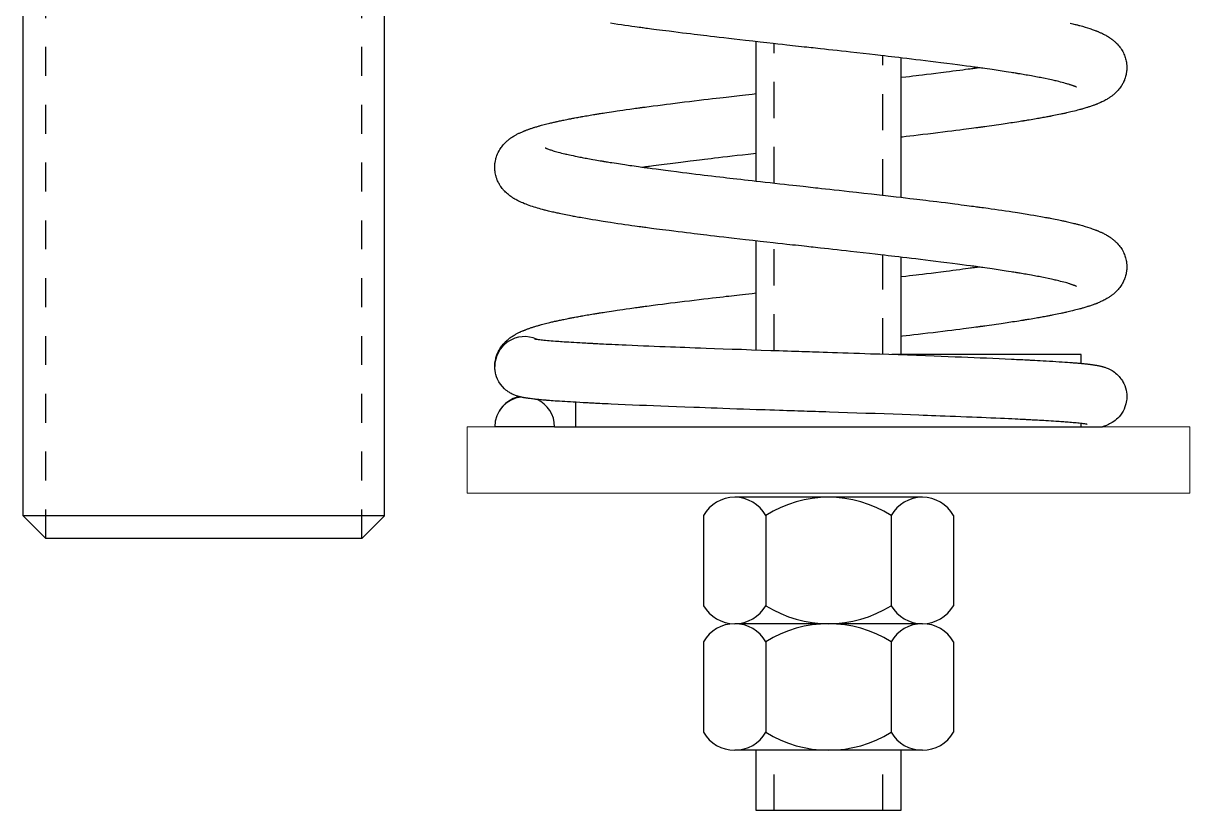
# Model space of a CAD drawing. Extents: x 126.2 to 199.4, y 112.1 to 154.8.
# Drawn here: x 194.489 to 198.526, y 112.08 to 114.804 of the extents above; entities that cross this region are included whole.
import ezdxf

# ---------------------------------------------------------------- set-up
doc = ezdxf.new("R2010")
doc.units = 0
doc.header["$LTSCALE"] = 0.5
doc.header["$MEASUREMENT"] = 0
doc.linetypes.add('HIDDEN', pattern=[0.375, 0.25, -0.125])
doc.linetypes.add('HIDDEN2', pattern=[0.1875, 0.125, -0.0625])
doc.layers.get('0').update_dxf_attribs({"linetype": 'CONTINUOUS'})

msp = doc.modelspace()

# ---------------------------------------------------------------- linework, layer by layer
for p, q in [((194.48938, 113.10004), (194.48938, 117.51267)), ((195.73938, 113.10004), (195.73938, 117.51267)), ((198.15107, 113.65825), (197.49489, 113.65825)), ((198.15107, 113.6272), (198.15107, 113.65825)), ((196.40107, 113.40825), (196.40107, 113.49259)), ((196.40107, 113.40825), (198.15107, 113.40825)), ((198.15107, 113.40825), (198.15107, 113.41918)), ((197.60083, 113.16399), (196.95131, 113.16399)), ((195.73938, 113.10004), (194.48938, 113.10004)), ((194.5675, 113.02191), (194.48938, 113.10004)), ((195.66125, 113.02191), (195.73938, 113.10004)), ((196.84306, 113.10149), (196.84306, 112.78899)), ((197.05957, 113.10149), (197.05957, 112.78899)), ((197.49258, 113.10149), (197.49258, 112.78899)), ((197.70908, 113.10149), (197.70908, 112.78899)), ((195.66125, 113.02191), (194.5675, 113.02191)), ((197.60083, 112.72649), (196.95131, 112.72649)), ((197.60083, 112.72649), (196.95131, 112.72649)), ((196.84306, 112.66399), (196.84306, 112.35149)), ((197.05957, 112.66399), (197.05957, 112.35149)), ((197.49258, 112.66399), (197.49258, 112.35149)), ((197.70908, 112.66399), (197.70908, 112.35149)), ((197.60083, 112.28899), (196.95131, 112.28899))]:
    msp.add_line(p, q)
at = {"linetype": 'HIDDEN2'}
for p, q in [((194.5675, 113.02191), (194.5675, 117.51267)), ((195.66125, 113.02191), (195.66125, 117.51267))]:
    msp.add_line(p, q, dxfattribs=at)
at = {"linetype": 'HIDDEN'}
for p, q in [((197.08857, 114.25086), (197.08857, 114.73329)), ((197.46357, 114.20898), (197.46357, 114.69135)), ((197.08857, 113.67194), (197.08857, 114.04383)), ((197.46357, 113.65825), (197.46357, 114.0019)), ((197.08857, 112.07979), (197.08857, 112.28899)), ((197.46357, 112.07979), (197.46357, 112.28899))]:
    msp.add_line(p, q, dxfattribs=at)
at = {"linetype": 'Continuous', "lineweight": 15}
for p, q in [((198.52607, 113.40825), (196.02607, 113.40825)), ((196.02607, 113.17825), (196.02607, 113.40825)), ((198.52607, 113.40825), (198.52607, 113.17825)), ((198.52607, 113.17825), (196.02607, 113.17825))]:
    msp.add_line(p, q, dxfattribs=at)
at = {"linetype": 'Continuous'}
for q in [(196.12101, 113.40825), (198.22413, 113.40825)]:
    msp.add_line((196.32801, 113.40825), q, dxfattribs=at)
at = {"linetype": 'Continuous', "flags": 128}
for points in [[(198.13444, 114.58282), (198.13444, 114.58282), (198.1341, 114.583), (198.13375, 114.58318), (198.13326, 114.58341), (198.13258, 114.58373), (198.13166, 114.58415), (198.13054, 114.58464), (198.12978, 114.58496), (198.12898, 114.58529), (198.12821, 114.5856), (198.12749, 114.58589), (198.12672, 114.58619), (198.12572, 114.58658), (198.12422, 114.58714), (198.12263, 114.58772), (198.1211, 114.58827), (198.11963, 114.58878), (198.11764, 114.58946), (198.11563, 114.59014), (198.11356, 114.59081), (198.11155, 114.59146), (198.10974, 114.59203), (198.10714, 114.59283), (198.10402, 114.59377), (198.10035, 114.59485), (198.09603, 114.59608), (198.09097, 114.59748), (198.08533, 114.59898), (198.0794, 114.60051), (198.0736, 114.60196), (198.0682, 114.60328), (198.06418, 114.60423), (198.06046, 114.60511), (198.0567, 114.60597), (198.05234, 114.60696), (198.04733, 114.60807), (198.03655, 114.61039), (198.02564, 114.61266), (198.01995, 114.6138), (198.01476, 114.61483), (198.01004, 114.61575), (198.00508, 114.61671), (197.99958, 114.61775), (197.99388, 114.61882), (197.98867, 114.61979), (197.98361, 114.62071), (197.97831, 114.62167), (197.97215, 114.62277), (197.96508, 114.62402), (197.96019, 114.62488), (197.95492, 114.62579), (197.94934, 114.62675), (197.94419, 114.62762), (197.93972, 114.62838), (197.93594, 114.62901), (197.93287, 114.62952), (197.93052, 114.62991), (197.92838, 114.63026), (197.92561, 114.63072), (197.92214, 114.63128), (197.91797, 114.63196), (197.91309, 114.63275), (197.90769, 114.63361), (197.89924, 114.63495), (197.89127, 114.6362), (197.88381, 114.63735), (197.87689, 114.63842), (197.87021, 114.63943), (197.86281, 114.64054), (197.85644, 114.64149), (197.84955, 114.64251), (197.84214, 114.64359), (197.83419, 114.64474), (197.82571, 114.64596), (197.81684, 114.64722), (197.81076, 114.64807), (197.80535, 114.64883), (197.80061, 114.64948), (197.79657, 114.65004), (197.79321, 114.6505), (197.79057, 114.65087), (197.78863, 114.65113), (197.78682, 114.65138), (197.78326, 114.65186), (197.77882, 114.65247), (197.7735, 114.65319), (197.76727, 114.65403), (197.75372, 114.65584), (197.73881, 114.65782), (197.7225, 114.65996), (197.70474, 114.66226), (197.6855, 114.66473), (197.66474, 114.66736), (197.64733, 114.66954), (197.6292, 114.67179), (197.61157, 114.67395), (197.59465, 114.676), (197.57846, 114.67795), (197.56303, 114.67979), (197.5474, 114.68164), (197.53269, 114.68336), (197.51893, 114.68496), (197.50611, 114.68645), (197.49423, 114.68782), (197.48232, 114.6892), (197.46952, 114.69067), (197.45584, 114.69224), (197.43738, 114.69435), (197.4175, 114.69662), (197.39618, 114.69904), (197.37409, 114.70154), (197.35218, 114.70401), (197.33665, 114.70575), (197.32125, 114.70748), (197.30596, 114.70919), (197.2908, 114.71088), (197.27584, 114.71254), (197.2618, 114.7141), (197.2489, 114.71553), (197.23956, 114.71656), (197.23094, 114.71751), (197.22307, 114.71838), (197.21586, 114.71917), (197.20822, 114.72001), (197.20085, 114.72082), (197.19217, 114.72178), (197.18273, 114.72282), (197.17241, 114.72396), (197.16212, 114.7251), (197.15192, 114.72623), (197.14182, 114.72735), (197.13181, 114.72846), (197.11628, 114.73019), (197.10092, 114.73191), (197.08506, 114.73368), (197.06277, 114.73618), (197.0393, 114.73883), (197.01469, 114.74161), (196.98897, 114.74452), (196.9696, 114.74673), (196.94999, 114.74897), (196.93134, 114.7511), (196.91379, 114.75312), (196.89733, 114.75502), (196.8819, 114.75681), (196.86751, 114.75849), (196.85522, 114.75994), (196.84378, 114.7613), (196.83319, 114.76256), (196.8225, 114.76384), (196.81079, 114.76525), (196.79808, 114.7668), (196.78498, 114.7684), (196.771, 114.77012), (196.75616, 114.77196), (196.7405, 114.77392), (196.72405, 114.776), (196.71286, 114.77742), (196.7015, 114.77888), (196.69086, 114.78025), (196.68107, 114.78152), (196.67212, 114.78269), (196.66398, 114.78376), (196.65666, 114.78472), (196.65013, 114.78559), (196.64438, 114.78635), (196.63941, 114.78702), (196.6352, 114.78758), (196.63163, 114.78806), (196.62676, 114.78871), (196.62079, 114.78952), (196.61379, 114.79047), (196.60619, 114.79152), (196.5955, 114.793), (196.58394, 114.79463), (196.57159, 114.79638), (196.55911, 114.79819), (196.54668, 114.80001), (196.53431, 114.80185), (196.52201, 114.80371)], [(198.1127, 114.80422), (198.11727, 114.80313), (198.12157, 114.80209), (198.12559, 114.80109), (198.12933, 114.80016), (198.13236, 114.79939), (198.13502, 114.7987), (198.13744, 114.79807), (198.14009, 114.79738), (198.14301, 114.7966), (198.14617, 114.79574), (198.15496, 114.7933), (198.16383, 114.79072), (198.17246, 114.78809), (198.18085, 114.78539), (198.18367, 114.78445), (198.18632, 114.78356), (198.18913, 114.78258), (198.19238, 114.78143), (198.19603, 114.7801), (198.19892, 114.77902), (198.20135, 114.77809), (198.20335, 114.77731), (198.20492, 114.77669), (198.20628, 114.77614), (198.20774, 114.77555), (198.20931, 114.7749), (198.21102, 114.77418), (198.21312, 114.77329), (198.21565, 114.77218), (198.21789, 114.77118), (198.21998, 114.77022), (198.22181, 114.76936), (198.22339, 114.76861), (198.22479, 114.76793), (198.22741, 114.76663), (198.23007, 114.76527), (198.23289, 114.76378), (198.2358, 114.76218), (198.23856, 114.76062), (198.24155, 114.75886), (198.24479, 114.75686), (198.24805, 114.75476), (198.25099, 114.75278), (198.25356, 114.75097), (198.2557, 114.74942), (198.25674, 114.74864), (198.25778, 114.74785), (198.25916, 114.74677), (198.26088, 114.7454), (198.26293, 114.74372), (198.265, 114.74196), (198.26677, 114.74039), (198.26839, 114.73891), (198.26973, 114.73766), (198.27123, 114.73621), (198.27304, 114.7344), (198.27512, 114.73224), (198.27898, 114.72797), (198.28214, 114.72417), (198.28478, 114.72075), (198.28731, 114.71723), (198.28976, 114.71356), (198.29188, 114.71013), (198.29423, 114.706), (198.29658, 114.70146), (198.2986, 114.69712), (198.30033, 114.69301), (198.30179, 114.68911), (198.30304, 114.68543), (198.30427, 114.68132), (198.30538, 114.677), (198.30632, 114.67271), (198.30702, 114.66882), (198.30755, 114.66523), (198.30786, 114.66258), (198.3081, 114.66006), (198.30831, 114.6572), (198.30846, 114.65369), (198.30851, 114.64962), (198.3084, 114.64552), (198.30827, 114.64299), (198.30811, 114.64088), (198.30795, 114.6391), (198.3078, 114.6377), (198.30762, 114.6362), (198.30731, 114.63389), (198.30682, 114.63086), (198.30609, 114.62704), (198.30517, 114.62296), (198.30419, 114.61928), (198.30297, 114.61521), (198.30183, 114.61185), (198.30088, 114.60927), (198.29995, 114.60692), (198.29875, 114.60406), (198.29721, 114.60069), (198.29545, 114.59715), (198.29381, 114.59409), (198.29235, 114.59151), (198.29092, 114.58915), (198.2891, 114.58629), (198.28681, 114.58291), (198.28403, 114.57911), (198.28122, 114.57555), (198.27864, 114.57249), (198.27631, 114.56989), (198.27407, 114.56751), (198.27195, 114.56536), (198.26977, 114.56324), (198.26721, 114.56086), (198.26436, 114.55835), (198.26195, 114.55632), (198.2601, 114.55482), (198.25853, 114.55359), (198.2566, 114.55212), (198.25437, 114.55046), (198.2523, 114.54899), (198.25051, 114.54775), (198.24902, 114.54674), (198.2478, 114.54593), (198.24605, 114.54479), (198.2441, 114.54356), (198.24192, 114.54223), (198.23938, 114.54071), (198.2359, 114.53873), (198.23235, 114.53679), (198.22879, 114.53493), (198.22525, 114.53315), (198.22192, 114.53155), (198.21903, 114.5302), (198.21683, 114.5292), (198.21476, 114.52828), (198.21242, 114.52727), (198.20957, 114.52606), (198.2075, 114.52521), (198.20543, 114.52437), (198.20361, 114.52365), (198.20205, 114.52304), (198.20077, 114.52254), (198.19884, 114.52181), (198.19673, 114.52101), (198.19437, 114.52014), (198.19166, 114.51917), (198.18842, 114.51802), (198.18571, 114.51709), (198.1827, 114.51608), (198.17976, 114.5151), (198.17716, 114.51426), (198.17491, 114.51354), (198.17288, 114.5129), (198.17065, 114.5122), (198.16721, 114.51115), (198.16332, 114.50998), (198.15942, 114.50884), (198.15596, 114.50784), (198.15353, 114.50715), (198.15132, 114.50653), (198.14881, 114.50583), (198.14587, 114.50503), (198.14247, 114.50411), (198.13752, 114.5028), (198.13249, 114.5015), (198.12742, 114.50022), (198.12091, 114.49861), (198.11502, 114.49718), (198.10977, 114.49595), (198.10514, 114.49487), (198.10111, 114.49395), (198.09937, 114.49355), (198.09777, 114.49319), (198.09588, 114.49277), (198.09348, 114.49224), (198.09057, 114.4916), (198.08713, 114.49085), (198.08352, 114.49007), (198.0799, 114.4893), (198.07378, 114.48801), (198.06767, 114.48675), (198.06157, 114.48552), (198.05573, 114.48436), (198.05072, 114.48337), (198.04659, 114.48257), (198.04458, 114.48218), (198.04287, 114.48186), (198.04094, 114.48149), (198.03847, 114.48102), (198.03544, 114.48045), (198.03185, 114.47978), (198.02768, 114.47901), (198.02345, 114.47824), (198.01836, 114.47731), (198.01393, 114.47652), (198.01018, 114.47585), (198.00705, 114.47529), (198.00357, 114.47468), (197.99939, 114.47394), (197.99481, 114.47314), (197.98957, 114.47224), (197.98368, 114.47123), (197.9771, 114.47012), (197.97045, 114.46901), (197.96537, 114.46816), (197.96092, 114.46743), (197.95711, 114.46681), (197.95394, 114.46629), (197.95143, 114.46588), (197.94955, 114.46558), (197.94701, 114.46517), (197.94365, 114.46463), (197.93945, 114.46396), (197.93441, 114.46316), (197.92733, 114.46205), (197.9201, 114.46092), (197.91319, 114.45985), (197.90661, 114.45885), (197.90038, 114.4579), (197.89449, 114.45702), (197.8879, 114.45603), (197.88115, 114.45503), (197.87368, 114.45394), (197.86549, 114.45275), (197.85655, 114.45146), (197.849, 114.45038), (197.84097, 114.44925), (197.83246, 114.44806), (197.82436, 114.44694), (197.81736, 114.44597), (197.8128, 114.44535), (197.80889, 114.44482), (197.80563, 114.44437), (197.80302, 114.44402), (197.80107, 114.44376), (197.79932, 114.44352), (197.79577, 114.44305), (197.79123, 114.44244), (197.78569, 114.4417), (197.77861, 114.44076), (197.77048, 114.43968), (197.76183, 114.43854), (197.75276, 114.43735), (197.74323, 114.43611), (197.73043, 114.43446), (197.71689, 114.43272), (197.70258, 114.4309), (197.68751, 114.429), (197.67166, 114.42702), (197.65501, 114.42496), (197.63808, 114.42288), (197.61998, 114.42068), (197.60283, 114.41861), (197.58664, 114.41668), (197.57145, 114.41488), (197.55728, 114.41321), (197.54438, 114.4117), (197.53249, 114.41033), (197.52607, 114.40958)], [(197.52607, 114.61672), (197.529, 114.61706), (197.54322, 114.61872), (197.55632, 114.62027), (197.56833, 114.6217), (197.57926, 114.623), (197.58911, 114.62418), (197.60185, 114.62572), (197.6158, 114.62742), (197.63095, 114.62928), (197.64726, 114.63131), (197.66467, 114.63349), (197.68315, 114.63582), (197.69451, 114.63727), (197.7062, 114.63878), (197.71821, 114.64034), (197.73018, 114.6419), (197.74103, 114.64333), (197.75069, 114.64461), (197.75919, 114.64574), (197.76656, 114.64673), (197.77113, 114.64735), (197.77514, 114.64789), (197.7786, 114.64836), (197.78151, 114.64875), (197.78393, 114.64908), (197.78686, 114.64948), (197.7907, 114.65001), (197.79377, 114.65043)], [(196.12101, 114.3057), (196.12103, 114.30767), (196.12109, 114.30955), (196.12117, 114.31132), (196.12128, 114.313), (196.12139, 114.31457), (196.12153, 114.31631), (196.12179, 114.3189), (196.12225, 114.32245), (196.12324, 114.32818), (196.12424, 114.33272), (196.12521, 114.33645), (196.12614, 114.33963), (196.12701, 114.34232), (196.12864, 114.34688), (196.13062, 114.35172), (196.133, 114.35686), (196.13581, 114.36223), (196.13853, 114.36688), (196.14091, 114.3706), (196.14312, 114.3738), (196.14539, 114.37689), (196.14779, 114.37996), (196.15066, 114.38339), (196.15276, 114.38575), (196.15499, 114.38815), (196.157, 114.39021), (196.15873, 114.39191), (196.16014, 114.39327), (196.16128, 114.39433), (196.16264, 114.39557), (196.16423, 114.39698), (196.16607, 114.39856), (196.16801, 114.40017), (196.1697, 114.40153), (196.17133, 114.4028), (196.17254, 114.40373), (196.17364, 114.40455), (196.17489, 114.40548), (196.17702, 114.407), (196.1795, 114.40872), (196.18224, 114.41055), (196.18525, 114.41246), (196.18816, 114.41424), (196.19067, 114.41573), (196.19297, 114.41704), (196.19538, 114.41837), (196.19782, 114.41969), (196.20013, 114.4209), (196.20235, 114.42203), (196.20456, 114.42312), (196.20683, 114.42422), (196.20899, 114.42524), (196.21154, 114.42641), (196.21431, 114.42765), (196.21673, 114.4287), (196.21876, 114.42957), (196.22045, 114.43027), (196.22204, 114.43093), (196.22356, 114.43154), (196.22501, 114.43213), (196.22637, 114.43266), (196.22802, 114.43331), (196.22998, 114.43406), (196.23224, 114.43491), (196.23452, 114.43576), (196.23692, 114.43663), (196.23881, 114.4373), (196.24047, 114.43789), (196.24242, 114.43856), (196.2448, 114.43937), (196.24749, 114.44028), (196.25007, 114.44113), (196.25275, 114.442), (196.25511, 114.44275), (196.25738, 114.44346), (196.25998, 114.44427), (196.26292, 114.44517), (196.26623, 114.44616), (196.26938, 114.44708), (196.27225, 114.44792), (196.27483, 114.44865), (196.27711, 114.4493), (196.27941, 114.44994), (196.28289, 114.45089), (196.28706, 114.45202), (196.29178, 114.45327), (196.29658, 114.45451), (196.30166, 114.4558), (196.30651, 114.45701), (196.31104, 114.45811), (196.31513, 114.45909), (196.31888, 114.45998), (196.32233, 114.46078), (196.32547, 114.46151), (196.32829, 114.46215), (196.33079, 114.46272), (196.33331, 114.46328), (196.33562, 114.4638), (196.33845, 114.46442), (196.34181, 114.46515), (196.34542, 114.46593), (196.34903, 114.4667), (196.35264, 114.46747), (196.35625, 114.46822), (196.35985, 114.46896), (196.36497, 114.47001), (196.37007, 114.47103), (196.3748, 114.47197), (196.37893, 114.47278), (196.38174, 114.47333), (196.38416, 114.47379), (196.38618, 114.47418), (196.38821, 114.47457), (196.39097, 114.47509), (196.39446, 114.47575), (196.39868, 114.47653), (196.40356, 114.47743), (196.4082, 114.47828), (196.41237, 114.47904), (196.41606, 114.4797), (196.41973, 114.48035), (196.42283, 114.4809), (196.42639, 114.48153), (196.43065, 114.48228), (196.43561, 114.48314), (196.4413, 114.48412), (196.4463, 114.48497), (196.45177, 114.4859), (196.45741, 114.48685), (196.46251, 114.4877), (196.46704, 114.48844), (196.47097, 114.48909), (196.4744, 114.48965), (196.47717, 114.4901), (196.47927, 114.49044), (196.48116, 114.49074), (196.48362, 114.49114), (196.48666, 114.49163), (196.49103, 114.49232), (196.49624, 114.49315), (196.50227, 114.49409), (196.50835, 114.49504), (196.51666, 114.49632), (196.52448, 114.49752), (196.53181, 114.49863), (196.53864, 114.49965), (196.54516, 114.50062), (196.55418, 114.50195), (196.56434, 114.50343), (196.57565, 114.50505), (196.58815, 114.50682), (196.59519, 114.50781), (196.60218, 114.50878), (196.60845, 114.50965), (196.61394, 114.5104), (196.61866, 114.51104), (196.62259, 114.51158), (196.62547, 114.51197), (196.6277, 114.51227), (196.6294, 114.5125), (196.63138, 114.51276), (196.63375, 114.51308), (196.63652, 114.51345), (196.6417, 114.51415), (196.64789, 114.51497), (196.6551, 114.51593), (196.66939, 114.51781), (196.68489, 114.51983), (196.70164, 114.522), (196.71532, 114.52375), (196.72976, 114.52558), (196.74497, 114.5275), (196.76097, 114.52949), (196.77775, 114.53157), (196.79459, 114.53363), (196.81076, 114.5356), (196.828, 114.53767), (196.84435, 114.53963), (196.85977, 114.54145), (196.87425, 114.54315), (196.88776, 114.54473), (196.90008, 114.54616), (196.91144, 114.54747), (196.92184, 114.54866), (196.93137, 114.54976), (196.94904, 114.55178), (196.96827, 114.55398), (196.98907, 114.55634), (197.01145, 114.55888), (197.02607, 114.56054)], [(196.29505, 114.37332), (196.29505, 114.37332), (196.29527, 114.37321), (196.2956, 114.37304), (196.29601, 114.37283), (196.2966, 114.37255), (196.29741, 114.37218), (196.29845, 114.37172), (196.29968, 114.37119), (196.30154, 114.37043), (196.30348, 114.36967), (196.30655, 114.36853), (196.30962, 114.36744), (196.31246, 114.36647), (196.31536, 114.36551), (196.31823, 114.36459), (196.32074, 114.3638), (196.32353, 114.36294), (196.32686, 114.36195), (196.33078, 114.36081), (196.33539, 114.35952), (196.34075, 114.35806), (196.34654, 114.35653), (196.3525, 114.35501), (196.35815, 114.35362), (196.36338, 114.35235), (196.36726, 114.35144), (196.37089, 114.3506), (196.37495, 114.34967), (196.37965, 114.34862), (196.38497, 114.34745), (196.39217, 114.3459), (196.39943, 114.34438), (196.40669, 114.3429), (196.41139, 114.34196), (196.41573, 114.3411), (196.41974, 114.34032), (196.424, 114.3395), (196.42864, 114.33862), (196.43355, 114.3377), (196.43836, 114.3368), (196.44349, 114.33586), (196.44855, 114.33494), (196.4543, 114.3339), (196.46094, 114.33272), (196.46849, 114.33139), (196.47435, 114.33038), (196.4806, 114.32931), (196.48626, 114.32835), (196.49107, 114.32754), (196.49424, 114.32701), (196.49686, 114.32657), (196.49892, 114.32623), (196.50066, 114.32594), (196.50331, 114.32551), (196.50664, 114.32496), (196.51068, 114.32431), (196.51542, 114.32354), (196.52079, 114.32268), (196.5261, 114.32183), (196.53432, 114.32054), (196.54204, 114.31934), (196.54924, 114.31823), (196.55592, 114.31721), (196.56292, 114.31615), (196.57073, 114.31499), (196.57645, 114.31414), (196.58255, 114.31324), (196.58904, 114.3123), (196.59591, 114.3113), (196.60319, 114.31026), (196.61083, 114.30917), (196.61794, 114.30817), (196.62419, 114.3073), (196.62955, 114.30656), (196.634, 114.30594), (196.63754, 114.30545), (196.64016, 114.3051), (196.64216, 114.30482), (196.64455, 114.3045), (196.6486, 114.30395), (196.65353, 114.30328), (196.65936, 114.30249), (196.66601, 114.3016), (196.67995, 114.29973), (196.69527, 114.29771), (196.71201, 114.29552), (196.73021, 114.29316), (196.74991, 114.29065), (196.77114, 114.28797), (196.78632, 114.28607), (196.80187, 114.28415), (196.8169, 114.28231), (196.83134, 114.28055), (196.84518, 114.27888), (196.8584, 114.2773), (196.87097, 114.27581), (196.88574, 114.27406), (196.89947, 114.27246), (196.91213, 114.27098), (196.92374, 114.26964), (196.93446, 114.2684), (196.94603, 114.26707), (196.95887, 114.26559), (196.973, 114.26397), (196.98501, 114.26259), (196.99783, 114.26113), (197.01146, 114.25957), (197.02591, 114.25793), (197.04118, 114.2562), (197.05728, 114.25438), (197.07397, 114.2525), (197.09001, 114.25069), (197.10734, 114.24875), (197.12357, 114.24694), (197.13869, 114.24525), (197.15271, 114.24369), (197.1656, 114.24226), (197.17736, 114.24096), (197.18802, 114.23978), (197.19709, 114.23878), (197.20555, 114.23785), (197.21416, 114.2369), (197.22256, 114.23598), (197.23078, 114.23507), (197.2396, 114.2341), (197.25176, 114.23276), (197.26528, 114.23126), (197.28014, 114.22962), (197.29615, 114.22784), (197.31274, 114.22599), (197.32983, 114.22408), (197.34744, 114.22211), (197.37246, 114.2193), (197.39839, 114.21638), (197.42518, 114.21335), (197.45279, 114.21021), (197.47293, 114.20791), (197.49197, 114.20574), (197.50988, 114.20368), (197.52666, 114.20175), (197.54236, 114.19993), (197.55699, 114.19822), (197.57056, 114.19663), (197.58208, 114.19526), (197.59272, 114.194), (197.60269, 114.19281), (197.61344, 114.19151), (197.62525, 114.19008), (197.63812, 114.18852), (197.65141, 114.18689), (197.66561, 114.18513), (197.68071, 114.18325), (197.69667, 114.18125), (197.71345, 114.17912), (197.72484, 114.17766), (197.73573, 114.17626), (197.74577, 114.17496), (197.75497, 114.17376), (197.76333, 114.17266), (197.77089, 114.17167), (197.77765, 114.17077), (197.78361, 114.16998), (197.7888, 114.16929), (197.79323, 114.16869), (197.7969, 114.1682), (197.80075, 114.16769), (197.8063, 114.16694), (197.81295, 114.16603), (197.82035, 114.16502), (197.8283, 114.16392), (197.83942, 114.16237), (197.8514, 114.16068), (197.8639, 114.15888), (197.87637, 114.15707), (197.88878, 114.15524), (197.90113, 114.15338), (197.9134, 114.15151), (197.92244, 114.15012), (197.93049, 114.14886), (197.93758, 114.14774), (197.94374, 114.14676), (197.94976, 114.14579), (197.95628, 114.14473), (197.96329, 114.14358), (197.97475, 114.14168), (197.98642, 114.1397), (197.9984, 114.13763), (198.0109, 114.13543), (198.01666, 114.1344), (198.02237, 114.13336), (198.02748, 114.13243), (198.03193, 114.1316), (198.03574, 114.13089), (198.03937, 114.13021), (198.0435, 114.12942), (198.04894, 114.12837), (198.055, 114.12719), (198.06109, 114.12598), (198.06701, 114.12478), (198.07277, 114.12359), (198.07837, 114.12242), (198.08248, 114.12155), (198.08618, 114.12076), (198.0895, 114.12004), (198.09244, 114.11939), (198.09544, 114.11873), (198.09888, 114.11795), (198.10312, 114.11699), (198.10784, 114.11591), (198.1127, 114.11477), (198.11727, 114.11368), (198.12157, 114.11263), (198.12559, 114.11164), (198.12933, 114.1107), (198.13236, 114.10993), (198.13502, 114.10925), (198.13744, 114.10862), (198.14009, 114.10792), (198.14301, 114.10715), (198.14617, 114.10629), (198.15496, 114.10385), (198.16383, 114.10127), (198.17246, 114.09863), (198.18085, 114.09594), (198.18367, 114.095), (198.18632, 114.0941), (198.18913, 114.09313), (198.19238, 114.09198), (198.19603, 114.09065), (198.19892, 114.08957), (198.20135, 114.08864), (198.20335, 114.08786), (198.20492, 114.08723), (198.20628, 114.08669), (198.20774, 114.08609), (198.20931, 114.08544), (198.21102, 114.08473), (198.21312, 114.08383), (198.21565, 114.08273), (198.21789, 114.08172), (198.21998, 114.08077), (198.22181, 114.07991), (198.22339, 114.07915), (198.22479, 114.07848), (198.22741, 114.07718), (198.23007, 114.07581), (198.23289, 114.07432), (198.2358, 114.07273), (198.23856, 114.07116), (198.24155, 114.0694), (198.24479, 114.06741), (198.24805, 114.06531), (198.25099, 114.06333), (198.25356, 114.06152), (198.2557, 114.05996), (198.25674, 114.05918), (198.25778, 114.05839), (198.25916, 114.05732), (198.26088, 114.05595), (198.26293, 114.05427), (198.265, 114.0525), (198.26677, 114.05094), (198.26839, 114.04946), (198.26973, 114.0482), (198.27123, 114.04675), (198.27304, 114.04495), (198.27512, 114.04279), (198.27898, 114.03852), (198.28214, 114.03471), (198.28478, 114.03129), (198.28731, 114.02777), (198.28976, 114.02411), (198.29188, 114.02067), (198.29423, 114.01654), (198.29658, 114.01201), (198.2986, 114.00767), (198.30033, 114.00355), (198.30179, 113.99966), (198.30304, 113.99598), (198.30427, 113.99186), (198.30538, 113.98754), (198.30632, 113.98325), (198.30702, 113.97936), (198.30755, 113.97578), (198.30786, 113.97312), (198.3081, 113.9706), (198.30831, 113.96774), (198.30846, 113.96424), (198.30851, 113.96016), (198.3084, 113.95606), (198.30827, 113.95354), (198.30811, 113.95142), (198.30795, 113.94965), (198.3078, 113.94824), (198.30762, 113.94674), (198.30731, 113.94444), (198.30682, 113.9414), (198.30609, 113.93759), (198.30517, 113.9335), (198.30419, 113.92982), (198.30297, 113.92575), (198.30183, 113.9224), (198.30088, 113.91982), (198.29995, 113.91746), (198.29875, 113.91461), (198.29721, 113.91123), (198.29545, 113.9077), (198.29381, 113.90463), (198.29235, 113.90206), (198.29092, 113.89969), (198.2891, 113.89683), (198.28681, 113.89345), (198.28403, 113.88966), (198.28122, 113.8861), (198.27864, 113.88304), (198.27631, 113.88044), (198.27407, 113.87805), (198.27195, 113.8759), (198.26977, 113.87378), (198.26721, 113.87141), (198.26436, 113.8689), (198.26195, 113.86687), (198.2601, 113.86537), (198.25853, 113.86413), (198.2566, 113.86266), (198.25437, 113.86101), (198.2523, 113.85953), (198.25051, 113.85829), (198.24902, 113.85729), (198.2478, 113.85648), (198.24605, 113.85534), (198.2441, 113.85411), (198.24192, 113.85277), (198.23938, 113.85126), (198.2359, 113.84927), (198.23235, 113.84733), (198.22879, 113.84547), (198.22525, 113.84369), (198.22192, 113.84209), (198.21903, 113.84074), (198.21683, 113.83975), (198.21476, 113.83883), (198.21242, 113.83781), (198.20957, 113.83661), (198.2075, 113.83576), (198.20543, 113.83492), (198.20361, 113.83419), (198.20205, 113.83358), (198.20077, 113.83308), (198.19884, 113.83235), (198.19673, 113.83156), (198.19437, 113.83069), (198.19166, 113.82971), (198.18842, 113.82857), (198.18571, 113.82764), (198.1827, 113.82662), (198.17976, 113.82565), (198.17716, 113.8248), (198.17491, 113.82409), (198.17288, 113.82344), (198.17065, 113.82275), (198.16721, 113.82169), (198.16332, 113.82053), (198.15942, 113.81938), (198.15596, 113.81838), (198.15353, 113.81769), (198.15132, 113.81708), (198.14881, 113.81638), (198.14587, 113.81557), (198.14247, 113.81466), (198.13752, 113.81335), (198.13249, 113.81205), (198.12742, 113.81076), (198.12091, 113.80915), (198.11502, 113.80773), (198.10977, 113.80649), (198.10514, 113.80542), (198.10111, 113.8045), (198.09937, 113.8041), (198.09777, 113.80374), (198.09588, 113.80332), (198.09348, 113.80279), (198.09057, 113.80214), (198.08713, 113.8014), (198.08352, 113.80062), (198.0799, 113.79985), (198.07378, 113.79856), (198.06767, 113.7973), (198.06157, 113.79607), (198.05573, 113.7949), (198.05072, 113.79392), (198.04659, 113.79312), (198.04458, 113.79273), (198.04287, 113.7924), (198.04094, 113.79204), (198.03847, 113.79157), (198.03544, 113.791), (198.03185, 113.79033), (198.02768, 113.78956), (198.02345, 113.78878), (198.01836, 113.78786), (198.01393, 113.78706), (198.01018, 113.78639), (198.00705, 113.78584), (198.00357, 113.78522), (197.99939, 113.78449), (197.99481, 113.78369), (197.98957, 113.78279), (197.98368, 113.78178), (197.9771, 113.78067), (197.97045, 113.77955), (197.96537, 113.77871), (197.96092, 113.77798), (197.95711, 113.77735), (197.95394, 113.77684), (197.95143, 113.77643), (197.94955, 113.77612), (197.94701, 113.77571), (197.94365, 113.77517), (197.93945, 113.7745), (197.93441, 113.77371), (197.92733, 113.77259), (197.9201, 113.77147), (197.91319, 113.7704), (197.90661, 113.76939), (197.90038, 113.76845), (197.89449, 113.76756), (197.8879, 113.76658), (197.88115, 113.76558), (197.87368, 113.76448), (197.86549, 113.76329), (197.85655, 113.76201), (197.849, 113.76093), (197.84097, 113.75979), (197.83246, 113.7586), (197.82436, 113.75748), (197.81736, 113.75652), (197.8128, 113.75589), (197.80889, 113.75536), (197.80563, 113.75492), (197.80302, 113.75457), (197.80107, 113.75431), (197.79932, 113.75407), (197.79577, 113.75359), (197.79123, 113.75298), (197.78569, 113.75224), (197.77861, 113.7513), (197.77048, 113.75023), (197.76183, 113.74909), (197.75276, 113.7479), (197.74323, 113.74666), (197.73043, 113.74501), (197.71689, 113.74327), (197.70258, 113.74145), (197.68751, 113.73955), (197.67166, 113.73757), (197.65501, 113.7355), (197.63808, 113.73342), (197.61998, 113.73122), (197.60283, 113.72916), (197.58664, 113.72722), (197.57145, 113.72542), (197.55728, 113.72376), (197.54438, 113.72225), (197.53249, 113.72087), (197.52607, 113.72013)], [(197.02607, 114.35349), (197.01644, 114.35239), (196.99771, 114.35026), (196.97865, 114.34808), (196.96019, 114.34596), (196.94281, 114.34396), (196.92651, 114.34208), (196.91057, 114.34024), (196.89576, 114.33851), (196.88206, 114.3369), (196.86944, 114.33541), (196.85791, 114.33404), (196.84745, 114.33279), (196.8384, 114.3317), (196.82928, 114.3306), (196.81941, 114.3294), (196.80883, 114.32811), (196.79754, 114.32672), (196.78171, 114.32475), (196.76473, 114.32263), (196.74667, 114.32034), (196.73725, 114.31914), (196.72758, 114.3179), (196.71766, 114.31662), (196.70751, 114.3153), (196.69766, 114.31401), (196.68865, 114.31282), (196.67909, 114.31155), (196.67067, 114.31043), (196.66335, 114.30945), (196.65711, 114.30861), (196.65265, 114.30801), (196.64895, 114.3075), (196.646, 114.3071), (196.64265, 114.30664), (196.63805, 114.30602), (196.63575, 114.3057)], [(198.13444, 113.89337), (198.13444, 113.89336), (198.1341, 113.89355), (198.13375, 113.89372), (198.13326, 113.89396), (198.13258, 113.89428), (198.13166, 113.89469), (198.13054, 113.89518), (198.12978, 113.89551), (198.12898, 113.89584), (198.12821, 113.89615), (198.12749, 113.89644), (198.12672, 113.89674), (198.12572, 113.89712), (198.12422, 113.89768), (198.12263, 113.89826), (198.1211, 113.89881), (198.11963, 113.89933), (198.11764, 113.90001), (198.11563, 113.90068), (198.11356, 113.90136), (198.11155, 113.90201), (198.10974, 113.90258), (198.10714, 113.90338), (198.10402, 113.90432), (198.10035, 113.90539), (198.09603, 113.90663), (198.09097, 113.90802), (198.08533, 113.90953), (198.0794, 113.91106), (198.0736, 113.91251), (198.0682, 113.91382), (198.06418, 113.91478), (198.06046, 113.91565), (198.0567, 113.91652), (198.05234, 113.9175), (198.04733, 113.91862), (198.03655, 113.92094), (198.02564, 113.9232), (198.01995, 113.92435), (198.01476, 113.92538), (198.01004, 113.9263), (198.00508, 113.92726), (197.99958, 113.9283), (197.99388, 113.92937), (197.98867, 113.93033), (197.98361, 113.93126), (197.97831, 113.93222), (197.97215, 113.93332), (197.96508, 113.93457), (197.96019, 113.93542), (197.95492, 113.93634), (197.94934, 113.93729), (197.94419, 113.93817), (197.93972, 113.93892), (197.93594, 113.93955), (197.93287, 113.94007), (197.93052, 113.94045), (197.92838, 113.94081), (197.92561, 113.94126), (197.92214, 113.94183), (197.91797, 113.94251), (197.91309, 113.94329), (197.90769, 113.94416), (197.89924, 113.9455), (197.89127, 113.94675), (197.88381, 113.9479), (197.87689, 113.94896), (197.87021, 113.94997), (197.86281, 113.95109), (197.85644, 113.95204), (197.84955, 113.95305), (197.84214, 113.95414), (197.83419, 113.95529), (197.82571, 113.9565), (197.81684, 113.95776), (197.81076, 113.95862), (197.80535, 113.95937), (197.80061, 113.96003), (197.79657, 113.96059), (197.79321, 113.96105), (197.79057, 113.96141), (197.78863, 113.96168), (197.78682, 113.96192), (197.78326, 113.96241), (197.77882, 113.96301), (197.7735, 113.96373), (197.76727, 113.96457), (197.75372, 113.96639), (197.73881, 113.96836), (197.7225, 113.97051), (197.70474, 113.97281), (197.6855, 113.97528), (197.66474, 113.97791), (197.64733, 113.98009), (197.6292, 113.98233), (197.61157, 113.98449), (197.59465, 113.98655), (197.57846, 113.9885), (197.56303, 113.99034), (197.5474, 113.99218), (197.53269, 113.99391), (197.51893, 113.99551), (197.50611, 113.997), (197.49423, 113.99837), (197.48232, 113.99974), (197.46952, 114.00121), (197.45584, 114.00278), (197.43738, 114.0049), (197.4175, 114.00716), (197.39618, 114.00958), (197.37409, 114.01209), (197.35218, 114.01456), (197.33665, 114.0163), (197.32125, 114.01803), (197.30596, 114.01974), (197.2908, 114.02142), (197.27584, 114.02309), (197.2618, 114.02465), (197.2489, 114.02607), (197.23956, 114.0271), (197.23094, 114.02806), (197.22307, 114.02892), (197.21586, 114.02972), (197.20822, 114.03056), (197.20085, 114.03137), (197.19217, 114.03232), (197.18273, 114.03336), (197.17241, 114.03451), (197.16212, 114.03564), (197.15192, 114.03677), (197.14182, 114.0379), (197.13181, 114.03901), (197.11628, 114.04074), (197.10092, 114.04245), (197.08506, 114.04423), (197.06277, 114.04673), (197.0393, 114.04937), (197.01469, 114.05215), (196.98897, 114.05507), (196.9696, 114.05727), (196.94999, 114.05951), (196.93134, 114.06165), (196.91379, 114.06366), (196.89733, 114.06556), (196.8819, 114.06735), (196.86751, 114.06904), (196.85522, 114.07049), (196.84378, 114.07184), (196.83319, 114.07311), (196.8225, 114.07439), (196.81079, 114.0758), (196.79808, 114.07734), (196.78498, 114.07894), (196.771, 114.08066), (196.75616, 114.0825), (196.7405, 114.08446), (196.72405, 114.08654), (196.71286, 114.08797), (196.7015, 114.08942), (196.69086, 114.09079), (196.68107, 114.09207), (196.67212, 114.09323), (196.66398, 114.0943), (196.65666, 114.09527), (196.65013, 114.09613), (196.64438, 114.0969), (196.63941, 114.09756), (196.6352, 114.09812), (196.63163, 114.0986), (196.62676, 114.09926), (196.62079, 114.10007), (196.61379, 114.10102), (196.60619, 114.10207), (196.5955, 114.10355), (196.58394, 114.10517), (196.57159, 114.10693), (196.55911, 114.10873), (196.54668, 114.11056), (196.53431, 114.1124), (196.52201, 114.11426), (196.5125, 114.11572), (196.50385, 114.11706), (196.49618, 114.11826), (196.48946, 114.11933), (196.48353, 114.12028), (196.47732, 114.12128), (196.47061, 114.12237), (196.45926, 114.12425), (196.44767, 114.12619), (196.43586, 114.12822), (196.42358, 114.13037), (196.4179, 114.13137), (196.41213, 114.13241), (196.40647, 114.13344), (196.40145, 114.13435), (196.39709, 114.13516), (196.39336, 114.13586), (196.38967, 114.13656), (196.38474, 114.1375), (196.37914, 114.13858), (196.37302, 114.13978), (196.36697, 114.14099), (196.36109, 114.14218), (196.35537, 114.14336), (196.35015, 114.14446), (196.34539, 114.14547), (196.34119, 114.14638), (196.33754, 114.14718), (196.33397, 114.14797), (196.33019, 114.14882), (196.3259, 114.14979), (196.32113, 114.15089), (196.31631, 114.15203), (196.31177, 114.15311), (196.30751, 114.15415), (196.30351, 114.15514), (196.29948, 114.15615), (196.29598, 114.15704), (196.29301, 114.15781), (196.28992, 114.15862), (196.28645, 114.15954), (196.28073, 114.1611), (196.27485, 114.16274), (196.26892, 114.16445), (196.26309, 114.16619), (196.25735, 114.16795), (196.25169, 114.16975), (196.24581, 114.17169), (196.24028, 114.17358), (196.23437, 114.1757), (196.22957, 114.1775), (196.22442, 114.17951), (196.21798, 114.18216), (196.21333, 114.18419), (196.20881, 114.18625), (196.20613, 114.18752), (196.20315, 114.18898), (196.2001, 114.19052), (196.19705, 114.19212), (196.194, 114.19378), (196.19099, 114.19549), (196.18827, 114.19709), (196.18643, 114.19821), (196.18477, 114.19924), (196.18324, 114.20021), (196.18184, 114.20112), (196.1805, 114.20201), (196.17885, 114.20313), (196.17683, 114.20453), (196.17336, 114.20705), (196.17034, 114.20936), (196.16802, 114.21122), (196.16501, 114.21375), (196.16143, 114.21693), (196.1584, 114.2198), (196.15573, 114.22248), (196.15379, 114.22453), (196.15177, 114.22675), (196.14957, 114.2293), (196.14716, 114.23224), (196.1446, 114.23557), (196.14222, 114.23887), (196.14027, 114.24177), (196.13868, 114.24428), (196.13725, 114.24665), (196.1358, 114.24919), (196.13418, 114.25221), (196.13244, 114.25569), (196.13088, 114.25909), (196.12965, 114.26199), (196.12869, 114.2644), (196.12776, 114.26691), (196.12704, 114.269), (196.12626, 114.27141), (196.12545, 114.27411), (196.12454, 114.27746), (196.12354, 114.28174), (196.12262, 114.28659), (196.12216, 114.28957), (196.12186, 114.29188), (196.12165, 114.29375), (196.12146, 114.29578), (196.12123, 114.29878), (196.12107, 114.30209), (196.12101, 114.3057)], [(197.52607, 113.92727), (197.529, 113.92761), (197.54322, 113.92927), (197.55632, 113.93082), (197.56833, 113.93224), (197.57926, 113.93355), (197.58911, 113.93473), (197.60185, 113.93627), (197.6158, 113.93797), (197.63095, 113.93983), (197.64726, 113.94185), (197.66467, 113.94403), (197.68315, 113.94637), (197.69451, 113.94782), (197.7062, 113.94932), (197.71821, 113.95088), (197.73018, 113.95245), (197.74103, 113.95387), (197.75069, 113.95516), (197.75919, 113.95629), (197.76656, 113.95728), (197.77113, 113.95789), (197.77514, 113.95843), (197.7786, 113.9589), (197.78151, 113.9593), (197.78393, 113.95963), (197.78686, 113.96003), (197.7907, 113.96055), (197.79377, 113.96097)], [(196.12101, 113.61625), (196.12103, 113.61822), (196.12109, 113.62009), (196.12117, 113.62187), (196.12128, 113.62354), (196.12139, 113.62512), (196.12153, 113.62686), (196.12179, 113.62945), (196.12225, 113.633), (196.12324, 113.63873), (196.12424, 113.64327), (196.12521, 113.647), (196.12614, 113.65018), (196.12701, 113.65286), (196.12864, 113.65743), (196.13062, 113.66226), (196.133, 113.6674), (196.13581, 113.67277), (196.13853, 113.67743), (196.14091, 113.68114), (196.14312, 113.68434), (196.14539, 113.68744), (196.14779, 113.6905), (196.15066, 113.69393), (196.15276, 113.6963), (196.15499, 113.69869), (196.157, 113.70075), (196.15873, 113.70246), (196.16014, 113.70381), (196.16128, 113.70487), (196.16264, 113.70611), (196.16423, 113.70752), (196.16607, 113.70911), (196.16801, 113.71072), (196.1697, 113.71208), (196.17133, 113.71335), (196.17254, 113.71428), (196.17364, 113.7151), (196.17489, 113.71602), (196.17702, 113.71755), (196.1795, 113.71926), (196.18224, 113.72109), (196.18525, 113.72301), (196.18816, 113.72479), (196.19067, 113.72627), (196.19297, 113.72759), (196.19538, 113.72892), (196.19782, 113.73023), (196.20013, 113.73144), (196.20235, 113.73257), (196.20456, 113.73366), (196.20683, 113.73476), (196.20899, 113.73578), (196.21154, 113.73695), (196.21431, 113.7382), (196.21673, 113.73925), (196.21876, 113.74011), (196.22045, 113.74082), (196.22204, 113.74148), (196.22356, 113.74209), (196.22501, 113.74267), (196.22637, 113.74321), (196.22802, 113.74385), (196.22998, 113.7446), (196.23224, 113.74546), (196.23452, 113.7463), (196.23692, 113.74717), (196.23881, 113.74785), (196.24047, 113.74843), (196.24242, 113.74911), (196.2448, 113.74992), (196.24749, 113.75082), (196.25007, 113.75167), (196.25275, 113.75254), (196.25511, 113.75329), (196.25738, 113.75401), (196.25998, 113.75481), (196.26292, 113.75571), (196.26623, 113.7567), (196.26938, 113.75763), (196.27225, 113.75846), (196.27483, 113.7592), (196.27711, 113.75984), (196.27941, 113.76048), (196.28289, 113.76144), (196.28706, 113.76257), (196.29178, 113.76382), (196.29658, 113.76506), (196.30166, 113.76635), (196.30651, 113.76755), (196.31104, 113.76866), (196.31513, 113.76964), (196.31888, 113.77053), (196.32233, 113.77133), (196.32547, 113.77205), (196.32829, 113.7727), (196.33079, 113.77326), (196.33331, 113.77383), (196.33562, 113.77434), (196.33845, 113.77497), (196.34181, 113.7757), (196.34542, 113.77648), (196.34903, 113.77725), (196.35264, 113.77801), (196.35625, 113.77876), (196.35985, 113.77951), (196.36497, 113.78055), (196.37007, 113.78158), (196.3748, 113.78252), (196.37893, 113.78333), (196.38174, 113.78387), (196.38416, 113.78434), (196.38618, 113.78473), (196.38821, 113.78511), (196.39097, 113.78564), (196.39446, 113.78629), (196.39868, 113.78708), (196.40356, 113.78798), (196.4082, 113.78883), (196.41237, 113.78958), (196.41606, 113.79024), (196.41973, 113.7909), (196.42283, 113.79145), (196.42639, 113.79208), (196.43065, 113.79282), (196.43561, 113.79368), (196.4413, 113.79467), (196.4463, 113.79552), (196.45177, 113.79644), (196.45741, 113.79739), (196.46251, 113.79824), (196.46704, 113.79899), (196.47097, 113.79963), (196.4744, 113.80019), (196.47717, 113.80064), (196.47927, 113.80098), (196.48116, 113.80129), (196.48362, 113.80168), (196.48666, 113.80217), (196.49103, 113.80287), (196.49624, 113.80369), (196.50227, 113.80464), (196.50835, 113.80559), (196.51666, 113.80687), (196.52448, 113.80807), (196.53181, 113.80917), (196.53864, 113.8102), (196.54516, 113.81117), (196.55418, 113.81249), (196.56434, 113.81397), (196.57565, 113.8156), (196.58815, 113.81737), (196.59519, 113.81835), (196.60218, 113.81933), (196.60845, 113.82019), (196.61394, 113.82095), (196.61866, 113.82159), (196.62259, 113.82212), (196.62547, 113.82251), (196.6277, 113.82281), (196.6294, 113.82304), (196.63138, 113.82331), (196.63375, 113.82363), (196.63652, 113.824), (196.6417, 113.82469), (196.64789, 113.82552), (196.6551, 113.82647), (196.66939, 113.82835), (196.68489, 113.83038), (196.70164, 113.83254), (196.71532, 113.83429), (196.72976, 113.83613), (196.74497, 113.83804), (196.76097, 113.84004), (196.77775, 113.84212), (196.79459, 113.84418), (196.81076, 113.84614), (196.828, 113.84822), (196.84435, 113.85017), (196.85977, 113.852), (196.87425, 113.8537), (196.88776, 113.85527), (196.90008, 113.8567), (196.91144, 113.85801), (196.92184, 113.85921), (196.93137, 113.8603), (196.94904, 113.86232), (196.96827, 113.86452), (196.98907, 113.86689), (197.01145, 113.86943), (197.02607, 113.87108)], [(196.25852, 113.71219), (196.25853, 113.71219), (196.2587, 113.71216), (196.25904, 113.71209), (196.25951, 113.712), (196.26009, 113.71189), (196.26079, 113.71176), (196.26202, 113.71155), (196.26369, 113.71128), (196.26579, 113.71096), (196.26804, 113.71064), (196.27082, 113.71026), (196.27391, 113.70986), (196.27747, 113.70942), (196.28148, 113.70896), (196.28582, 113.70848), (196.29048, 113.70799), (196.29674, 113.70737), (196.303, 113.70678), (196.30924, 113.70623), (196.3159, 113.70566), (196.32311, 113.70507), (196.33065, 113.70448), (196.33654, 113.70404), (196.34239, 113.70361), (196.34816, 113.7032), (196.3543, 113.70278), (196.36131, 113.70231), (196.36925, 113.70179), (196.37685, 113.70131), (196.38522, 113.70079), (196.39443, 113.70022), (196.40452, 113.69962), (196.41554, 113.69899), (196.42298, 113.69856), (196.42991, 113.69817), (196.43628, 113.69782), (196.44205, 113.69751), (196.44721, 113.69723), (196.45173, 113.69699), (196.45558, 113.69678), (196.45875, 113.69661), (196.46122, 113.69648), (196.46299, 113.69639), (196.46465, 113.6963), (196.4668, 113.69619), (196.46998, 113.69603), (196.47384, 113.69583), (196.47821, 113.6956), (196.48304, 113.69536), (196.49, 113.69501), (196.49777, 113.69462), (196.50638, 113.6942), (196.51586, 113.69374), (196.52623, 113.69325), (196.53732, 113.69273), (196.54934, 113.69217), (196.56231, 113.69158), (196.57621, 113.69096), (196.59627, 113.69008), (196.61605, 113.68924), (196.63548, 113.68842), (196.65452, 113.68764), (196.6731, 113.6869), (196.69226, 113.68615), (196.71082, 113.68543), (196.72875, 113.68475), (196.74606, 113.6841), (196.76273, 113.68348), (196.77873, 113.68289), (196.79667, 113.68222), (196.81458, 113.68157), (196.83308, 113.68089), (196.85219, 113.6802), (196.88107, 113.67916), (196.91123, 113.67808), (196.94266, 113.67697), (196.97533, 113.67583), (197.00903, 113.67466), (197.04267, 113.6735), (197.07601, 113.67236), (197.09058, 113.67187), (197.10507, 113.67138), (197.11948, 113.6709), (197.13381, 113.67042), (197.14802, 113.66995), (197.16143, 113.6695), (197.17376, 113.66909), (197.18411, 113.66875), (197.19354, 113.66844), (197.20211, 113.66816), (197.21085, 113.66787), (197.22025, 113.66757), (197.22986, 113.66725), (197.24369, 113.6668), (197.2578, 113.66633), (197.27302, 113.66583), (197.2894, 113.66528), (197.30691, 113.6647), (197.32556, 113.66407), (197.34417, 113.66345), (197.36344, 113.66279), (197.38281, 113.66213), (197.40226, 113.66147), (197.42177, 113.6608), (197.45356, 113.65969), (197.48542, 113.65858), (197.51729, 113.65746), (197.54913, 113.65632), (197.58078, 113.65519), (197.61156, 113.65407), (197.64125, 113.65298), (197.66632, 113.65206), (197.69055, 113.65116), (197.71394, 113.65028), (197.73657, 113.64941), (197.75851, 113.64856), (197.77978, 113.64771), (197.80106, 113.64684), (197.82259, 113.64594), (197.84431, 113.64501), (197.86616, 113.64405), (197.88806, 113.64306), (197.90995, 113.64204), (197.91868, 113.64163), (197.92728, 113.64121), (197.93514, 113.64083), (197.9422, 113.64049), (197.94849, 113.64017), (197.95528, 113.63983), (197.96094, 113.63955), (197.96547, 113.63932), (197.96892, 113.63914), (197.97093, 113.63903), (197.97351, 113.6389), (197.97669, 113.63873), (197.98046, 113.63854), (197.98481, 113.63831), (197.9896, 113.63805), (197.99902, 113.63755), (198.0089, 113.637), (198.01919, 113.63643), (198.02985, 113.63582), (198.04083, 113.63518), (198.05206, 113.6345), (198.0631, 113.63382), (198.07438, 113.63311), (198.08481, 113.63243), (198.09448, 113.63177), (198.10342, 113.63113), (198.11167, 113.63052), (198.11592, 113.6302), (198.11982, 113.62989), (198.12338, 113.62961), (198.12661, 113.62935), (198.12963, 113.6291), (198.13236, 113.62887), (198.13553, 113.6286), (198.13911, 113.62829), (198.14306, 113.62794), (198.14737, 113.62755), (198.15209, 113.6271), (198.15632, 113.62669), (198.1601, 113.62631), (198.16344, 113.62596), (198.16638, 113.62565), (198.16893, 113.62537), (198.1712, 113.62512), (198.17348, 113.62486), (198.17591, 113.62457), (198.17837, 113.62428), (198.18085, 113.62397), (198.18331, 113.62366), (198.18572, 113.62335), (198.18805, 113.62303), (198.19052, 113.62269), (198.19277, 113.62237), (198.19528, 113.622), (198.19802, 113.62157), (198.20083, 113.62112), (198.20335, 113.6207), (198.20557, 113.62031), (198.20754, 113.61995), (198.20952, 113.61957), (198.21132, 113.61922), (198.21322, 113.61883), (198.21521, 113.61841), (198.2173, 113.61794), (198.2196, 113.6174), (198.22161, 113.6169), (198.2238, 113.61634), (198.22607, 113.61571), (198.22816, 113.61511), (198.23006, 113.61453), (198.2319, 113.61395), (198.23441, 113.6131), (198.23743, 113.61201), (198.24061, 113.61077), (198.24354, 113.60954), (198.24623, 113.60833), (198.24871, 113.60713), (198.25129, 113.60582), (198.25322, 113.60478), (198.25527, 113.60362), (198.25794, 113.60202), (198.26136, 113.59983), (198.2654, 113.59699), (198.26993, 113.59347), (198.27445, 113.58953), (198.27841, 113.5857), (198.28187, 113.582), (198.28488, 113.57847), (198.28809, 113.57433), (198.29078, 113.5705), (198.29303, 113.56699), (198.29524, 113.56322), (198.29835, 113.5572), (198.30137, 113.5502), (198.30406, 113.5424), (198.30611, 113.53451), (198.30742, 113.52729), (198.30818, 113.5205), (198.30847, 113.51503), (198.30846, 113.50896), (198.30813, 113.5034), (198.30757, 113.4983), (198.30554, 113.48751), (198.30215, 113.47634), (198.29908, 113.46886), (198.29549, 113.46174), (198.29159, 113.45522), (198.28674, 113.44838), (198.28206, 113.44271), (198.27783, 113.4382), (198.27332, 113.43393), (198.26821, 113.42964), (198.26344, 113.42609), (198.25827, 113.42267), (198.25343, 113.41983), (198.24917, 113.41758), (198.24554, 113.41585), (198.24265, 113.41457), (198.24024, 113.41357), (198.23773, 113.41259), (198.23447, 113.41141), (198.23047, 113.41009), (198.22693, 113.40902), (198.22414, 113.40825), (198.22409, 113.40823), (198.22409, 113.40823)], [(198.171, 113.4163), (198.17101, 113.4163), (198.17089, 113.41632), (198.17065, 113.41637), (198.17028, 113.41644), (198.16962, 113.41657), (198.1688, 113.41672), (198.16774, 113.4169), (198.16635, 113.41713), (198.16357, 113.41755), (198.1605, 113.41799), (198.15724, 113.41843), (198.15343, 113.4189), (198.14902, 113.41942), (198.14415, 113.41996), (198.13908, 113.42049), (198.13373, 113.42103), (198.12835, 113.42154), (198.12302, 113.42202), (198.11755, 113.4225), (198.11168, 113.42299), (198.1054, 113.4235), (198.10032, 113.4239), (198.09526, 113.42428), (198.09023, 113.42466), (198.08524, 113.42502), (198.0803, 113.42536), (198.07495, 113.42573), (198.06897, 113.42613), (198.06233, 113.42657), (198.05496, 113.42704), (198.04681, 113.42755), (198.03785, 113.4281), (198.02802, 113.42869), (198.0211, 113.42909), (198.01377, 113.42952), (198.00634, 113.42994), (197.99943, 113.43033), (197.99308, 113.43068), (197.98732, 113.43099), (197.98122, 113.43132), (197.97606, 113.4316), (197.97187, 113.43182), (197.96867, 113.43199), (197.96649, 113.4321), (197.96446, 113.43221), (197.96176, 113.43235), (197.95836, 113.43253), (197.95431, 113.43273), (197.94762, 113.43307), (197.93997, 113.43346), (197.9313, 113.43389), (197.92158, 113.43437), (197.91078, 113.43489), (197.89885, 113.43545), (197.88576, 113.43606), (197.87144, 113.43672), (197.85512, 113.43745), (197.83835, 113.43819), (197.82176, 113.4389), (197.80536, 113.4396), (197.78921, 113.44027), (197.77331, 113.44092), (197.75351, 113.44171), (197.73424, 113.44246), (197.71555, 113.44318), (197.69745, 113.44386), (197.67992, 113.44452), (197.663, 113.44515), (197.64763, 113.44572), (197.63286, 113.44627), (197.61828, 113.4468), (197.60341, 113.44735), (197.58824, 113.4479), (197.5599, 113.44892), (197.53059, 113.44997), (197.50035, 113.45104), (197.46918, 113.45214), (197.43722, 113.45326), (197.40537, 113.45436), (197.37394, 113.45543), (197.34217, 113.45651), (197.31089, 113.45756), (197.27943, 113.45861), (197.26698, 113.45903), (197.25448, 113.45944), (197.24222, 113.45985), (197.23091, 113.46022), (197.22058, 113.46056), (197.21096, 113.46087), (197.20171, 113.46117), (197.19226, 113.46148), (197.18187, 113.46182), (197.17049, 113.4622), (197.15812, 113.46261), (197.14505, 113.46304), (197.13194, 113.46348), (197.11915, 113.46391), (197.10668, 113.46433), (197.08942, 113.46491), (197.07283, 113.46547), (197.05691, 113.46601), (197.04145, 113.46654), (197.02549, 113.46709), (197.0043, 113.46782), (196.98214, 113.46858), (196.95907, 113.46939), (196.9351, 113.47023), (196.9103, 113.4711), (196.89025, 113.47182), (196.86973, 113.47255), (196.84917, 113.47329), (196.82912, 113.47402), (196.8096, 113.47473), (196.77902, 113.47585), (196.74984, 113.47693), (196.72204, 113.47797), (196.69553, 113.47898), (196.67018, 113.47997), (196.64586, 113.48094), (196.62147, 113.48194), (196.59727, 113.48296), (196.57287, 113.48402), (196.54836, 113.48512), (196.52384, 113.48625), (196.51307, 113.48676), (196.50244, 113.48727), (196.49285, 113.48773), (196.48446, 113.48815), (196.47869, 113.48844), (196.47362, 113.48869), (196.46923, 113.48891), (196.46551, 113.4891), (196.46241, 113.48926), (196.45997, 113.48939), (196.45734, 113.48952), (196.45387, 113.4897), (196.44934, 113.48994), (196.44394, 113.49022), (196.43795, 113.49054), (196.42674, 113.49115), (196.41491, 113.4918), (196.40255, 113.49251), (196.39278, 113.49307), (196.38279, 113.49366), (196.37266, 113.49428), (196.36301, 113.49488), (196.35395, 113.49546), (196.34544, 113.49602), (196.33745, 113.49656), (196.3301, 113.49707), (196.3232, 113.49757), (196.31674, 113.49806), (196.3109, 113.4985), (196.30813, 113.49872), (196.30554, 113.49893), (196.30313, 113.49912), (196.30089, 113.49931), (196.29847, 113.49951), (196.29565, 113.49975), (196.29177, 113.50008), (196.28737, 113.50047), (196.28251, 113.50091), (196.27765, 113.50137), (196.27329, 113.5018), (196.26949, 113.50218), (196.26612, 113.50253), (196.26316, 113.50284), (196.2606, 113.50312), (196.25639, 113.5036), (196.25212, 113.5041), (196.24778, 113.50463), (196.24355, 113.50518), (196.24171, 113.50543), (196.23985, 113.50568), (196.23771, 113.50598), (196.2353, 113.50634), (196.23265, 113.50674), (196.22981, 113.50719), (196.22717, 113.50762), (196.22447, 113.50809), (196.22213, 113.50851), (196.22013, 113.50889), (196.21833, 113.50925), (196.21644, 113.50963), (196.21445, 113.51006), (196.21249, 113.51049), (196.21036, 113.51098), (196.20797, 113.51157), (196.20534, 113.51225), (196.20266, 113.513), (196.20044, 113.51366), (196.19843, 113.51428), (196.19612, 113.51504), (196.1933, 113.51603), (196.19008, 113.51725), (196.18704, 113.51849), (196.18422, 113.51973), (196.18122, 113.52115), (196.17821, 113.52268), (196.17499, 113.52445), (196.17306, 113.52557), (196.17048, 113.52715), (196.1673, 113.52924), (196.16362, 113.53187), (196.15954, 113.53508), (196.15527, 113.5388), (196.14745, 113.54678), (196.14075, 113.55522), (196.13517, 113.5639), (196.13069, 113.57263), (196.12728, 113.58108), (196.12482, 113.58905), (196.12389, 113.59283), (196.12313, 113.59648), (196.12258, 113.59966), (196.12231, 113.60155), (196.12211, 113.60304), (196.12197, 113.60421), (196.12184, 113.60538), (196.12169, 113.60659), (196.12155, 113.60785), (196.12142, 113.60916), (196.12129, 113.6105), (196.12115, 113.61235), (196.12105, 113.61427), (196.12101, 113.61625)]]:
    msp.add_lwpolyline(points, dxfattribs=at)
for points in [[(197.02607, 114.25791), (197.02607, 114.74032)], [(197.52607, 114.68413), (197.52607, 114.20182)], [(197.02607, 113.67407), (197.02607, 114.05087)], [(197.52607, 113.99468), (197.52607, 113.65714)], [(197.52607, 112.28899), (197.52607, 112.07979), (197.02607, 112.07979), (197.02607, 112.28899)]]:
    msp.add_lwpolyline(points)
at = {"linetype": 'Continuous'}
for centre, radius, start, end in [((196.22451, 113.61625), 0.1035, 66.505, 180), ((196.23237, 113.40215), 0.11335, 103.77258, 146.98173), ((196.22432, 113.40832), 0.10331, 97.29206, 180.03963), ((196.22477, 113.40832), 0.10324, 359.95895, 65.69737)]:
    msp.add_arc(centre, radius, start, end, dxfattribs=at)
for centre, radius, start, end in [((196.95131, 113.03899), 0.125, 30, 150), ((197.27607, 112.75774), 0.40625, 57.79577, 122.20423), ((197.60083, 113.03899), 0.125, 30, 150), ((196.95131, 112.85149), 0.125, 210, 330), ((197.27607, 113.13274), 0.40625, 237.79577, 302.20423), ((197.60083, 112.85149), 0.125, 210, 330), ((196.95131, 112.60149), 0.125, 30, 150), ((197.27607, 112.32024), 0.40625, 57.79577, 122.20423), ((197.60083, 112.60149), 0.125, 30, 150), ((196.95131, 112.41399), 0.125, 210, 330), ((197.27607, 112.69524), 0.40625, 237.79577, 302.20423), ((197.60083, 112.41399), 0.125, 210, 330)]:
    msp.add_arc(centre, radius, start, end)

doc.saveas('drawing.dxf')
